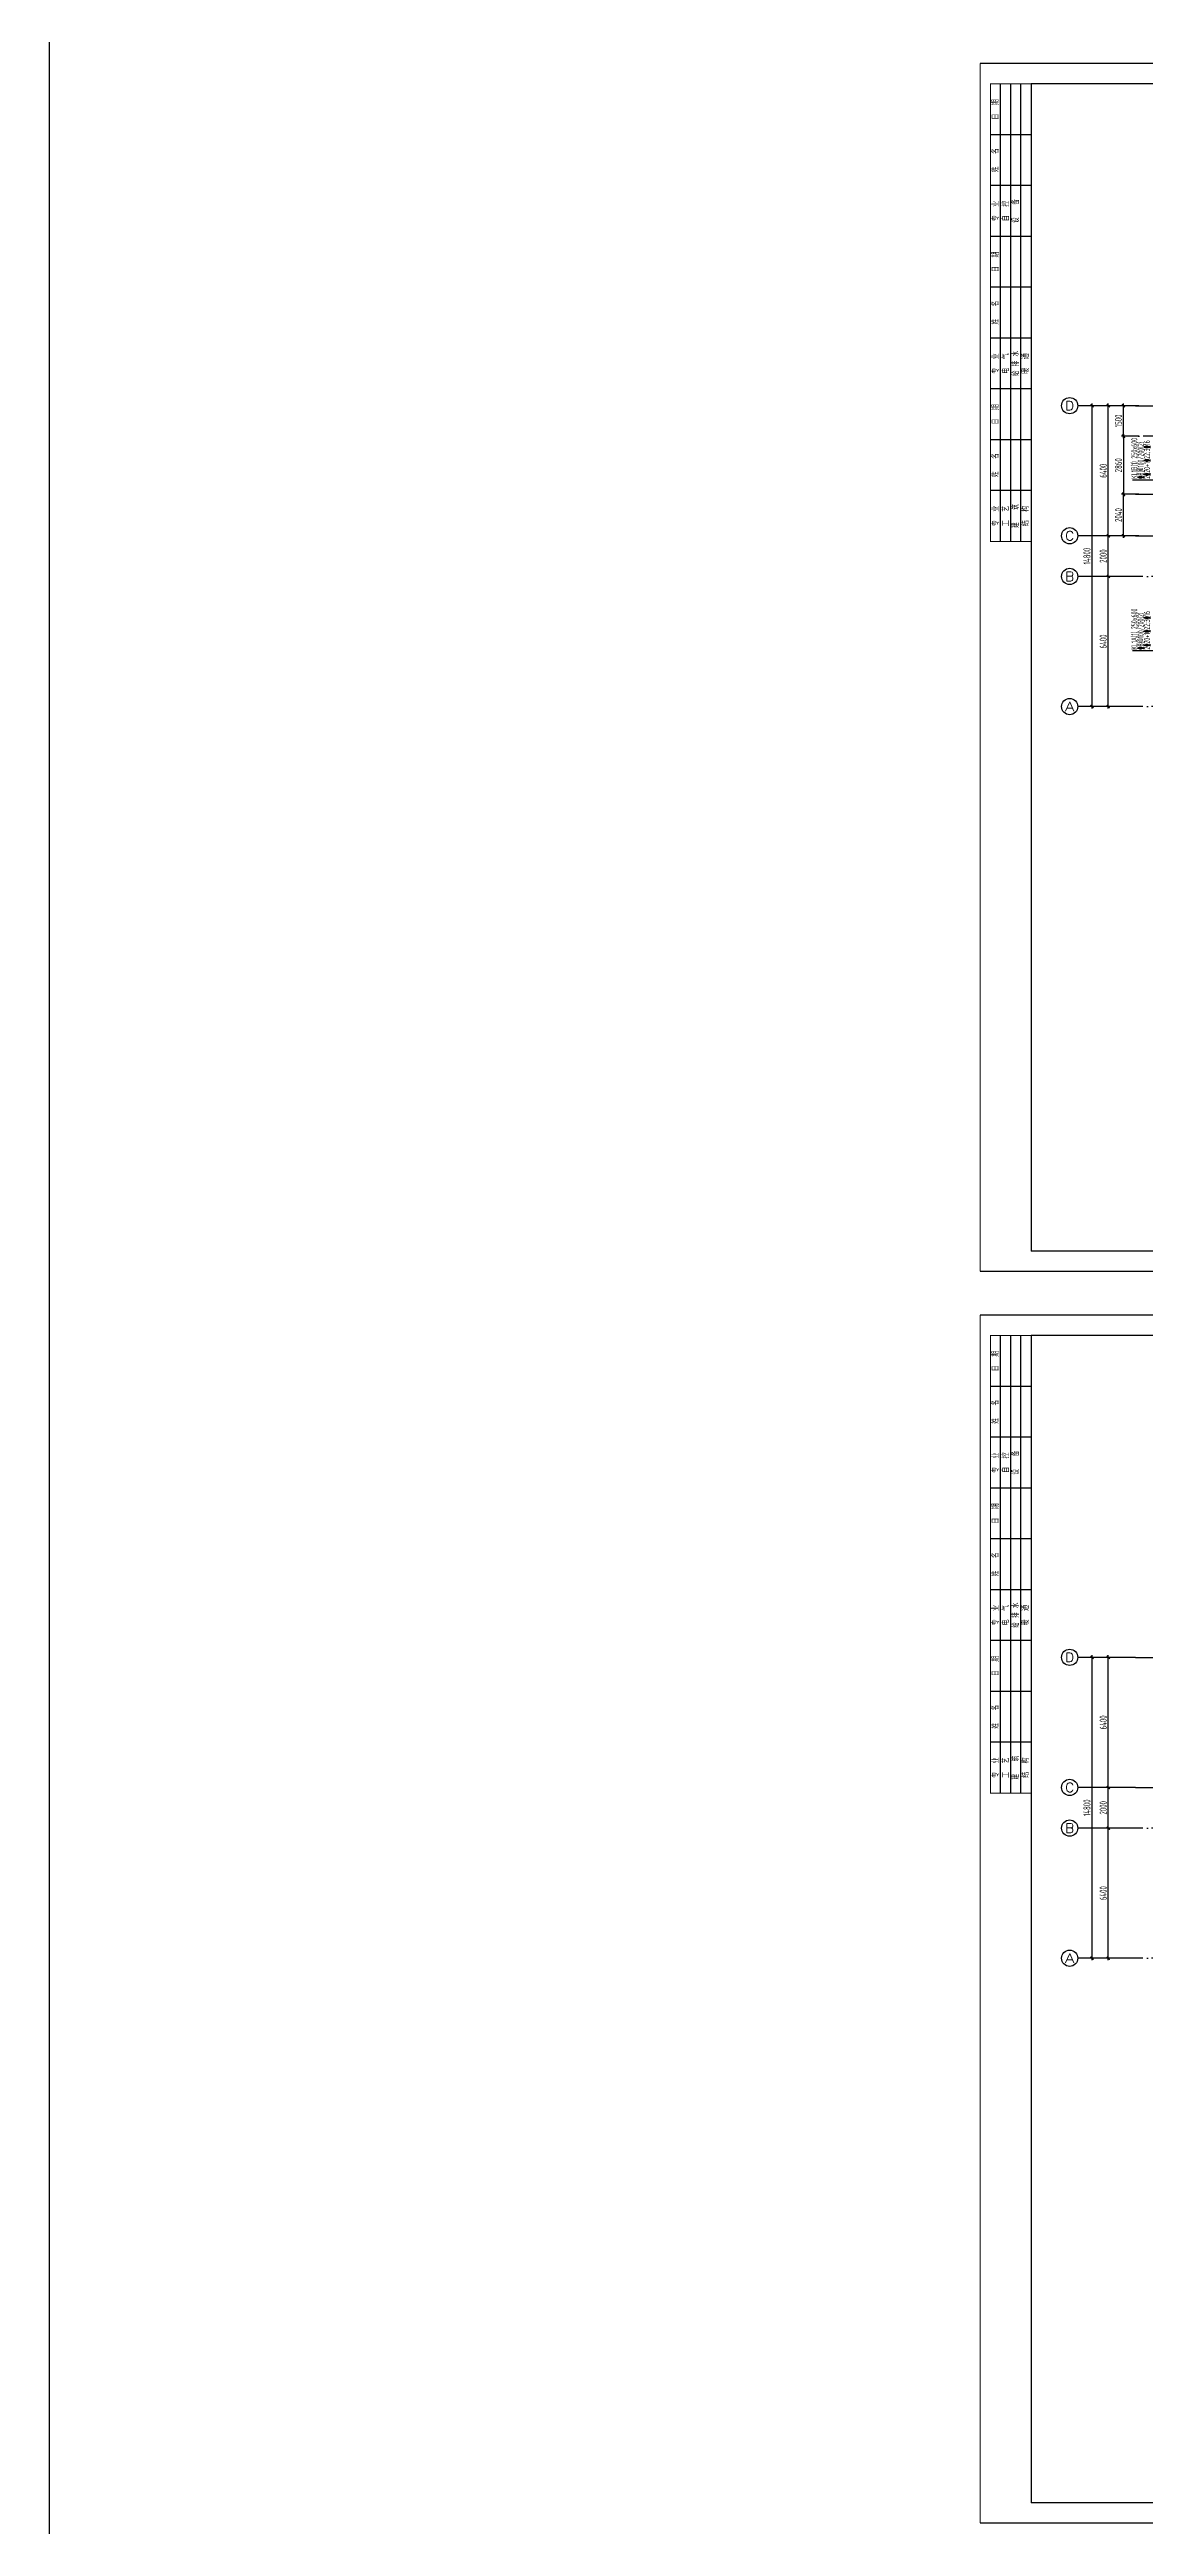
# Model space of a CAD drawing. Extents: x -472319 to -112444, y -516749 to -5704.
# Drawn here: x -472319 to -418415, y -319353 to -197517 of the extents above; entities that cross this region are included whole.
import ezdxf
from ezdxf.enums import TextEntityAlignment as Align

# ---------------------------------------------------------------- set-up
doc = ezdxf.new("R2010")
doc.units = 0
doc.header["$LTSCALE"] = 100
doc.header["$MEASUREMENT"] = 0
doc.linetypes.add('CENTER', pattern=[2, 1.25, -0.25, 0.25, -0.25])
doc.linetypes.add('DOTE', pattern=[2.42, 2, -0.2, 0.02, -0.2])
for name, color, linetype in [('AXIS', 3, 'Continuous'), ('AXIS_TEXT', 7, 'Continuous'), ('DOTE', 1, 'CENTER'), ('FRAME', 3, 'Continuous'), ('S_BEAMDIMMASSVER', 2, 'Continuous'), ('S_CL', 2, 'Continuous'), ('填充', 8, 'Continuous')]:
    doc.layers.add(name, color=color, linetype=linetype)
doc.styles.add('_TCH_AXIS', font='COMPLEX', dxfattribs={"bigfont": 'GBCBIG'})
doc.styles.add('COMPLEX', font='COMPLEX')
doc.styles.add('dxfs', font='txt.shx', dxfattribs={"width": 0.7, "bigfont": 'dxfs.shx'})
doc.styles.add('HZ', font='tssdeng.shx', dxfattribs={"width": 0.6, "height": 350, "bigfont": 'a.shx'})
doc.styles.get("Standard").update_dxf_attribs({"font": 'tssdeng.shx', "width": 0.6, "bigfont": 'a.shx'})
doc.dimstyles.new('DIMN', dxfattribs={"dimtxt": 350, "dimasz": 150, "dimexe": 100, "dimexo": 100, "dimgap": 75, "dimtad": 1, "dimdec": 0, "dimzin": 0, "dimdsep": 46, "dimtxsty": 'HZ', "dimblk": 'ARCHTICK', "dimcen": 0.09, "dimdle": 100, "dimclrd": 3, "dimclre": 3, "dimclrt": 7, "dimazin": 2, "dimtfac": 1, "dimtdec": 0, "dimtmove": 2, "dimatfit": 3, "dimldrblk": 'ARCHTICK', "dimfxl": 1, "dimtolj": 1, "dimtzin": 0, "dimarcsym": 0})

# ---------------------------------------------------------------- blocks, each defined once
blk = doc.blocks.new('_ArchTick')
at = {"color": 0, "linetype": 'ByBlock', "const_width": 0.4}
blk.add_lwpolyline([(-0.5, -0.5), (0.5, 0.5)], dxfattribs=at)
blk = doc.blocks.new('*D299')
at = {"layer": 'AXIS', "color": 3, "lineweight": -2, "transparency": 16777216}
for p, q in [((-419012, -223435), (-420342, -223435)), ((-420242, -229935), (-420242, -223335)), ((-419012, -229835), (-420342, -229835))]:
    blk.add_line(p, q, dxfattribs=at)
at = {"layer": 'Defpoints', "color": 0, "transparency": 16777216}
for p in [(-420242, -223435), (-418912, -223435), (-418912, -229835)]:
    blk.add_point(p, dxfattribs=at)
at = {"layer": 'AXIS', "color": 3, "lineweight": -2, "transparency": 16777216, "xscale": 150, "yscale": 150, "zscale": 150}
for p, rotation in [((-420242, -223435), 90), ((-420242, -229835), 270)]:
    blk.add_blockref('_ArchTick', p, dxfattribs=dict(at, rotation=rotation))
at = {"layer": 'AXIS', "color": 7, "transparency": 16777216, "insert": (-420492, -226635), "char_height": 350, "attachment_point": 5, "rotation": 90, "style": 'HZ'}
blk.add_mtext('\\A1;6400', dxfattribs=at)
blk = doc.blocks.new('*D300')
at = {"layer": 'AXIS', "color": 3, "lineweight": -2, "transparency": 16777216}
for p, q in [((-419012, -221435), (-420342, -221435)), ((-420242, -223535), (-420242, -221335)), ((-419012, -223435), (-420342, -223435))]:
    blk.add_line(p, q, dxfattribs=at)
at = {"layer": 'Defpoints', "color": 0, "transparency": 16777216}
for p in [(-420242, -221435), (-418912, -221435), (-418912, -223435)]:
    blk.add_point(p, dxfattribs=at)
at = {"layer": 'AXIS', "color": 3, "lineweight": -2, "transparency": 16777216, "xscale": 150, "yscale": 150, "zscale": 150}
for p, rotation in [((-420242, -221435), 90), ((-420242, -223435), 270)]:
    blk.add_blockref('_ArchTick', p, dxfattribs=dict(at, rotation=rotation))
at = {"layer": 'AXIS', "color": 7, "transparency": 16777216, "insert": (-420492, -222435), "char_height": 350, "attachment_point": 5, "rotation": 90, "style": 'HZ'}
blk.add_mtext('\\A1;2000', dxfattribs=at)
blk = doc.blocks.new('*D301')
at = {"layer": 'AXIS', "color": 3, "lineweight": -2, "transparency": 16777216}
for p, q in [((-419012, -215035), (-420342, -215035)), ((-420242, -221535), (-420242, -214935)), ((-419012, -221435), (-420342, -221435))]:
    blk.add_line(p, q, dxfattribs=at)
at = {"layer": 'Defpoints', "color": 0, "transparency": 16777216}
for p in [(-420242, -215035), (-418912, -215035), (-418912, -221435)]:
    blk.add_point(p, dxfattribs=at)
at = {"layer": 'AXIS', "color": 3, "lineweight": -2, "transparency": 16777216, "xscale": 150, "yscale": 150, "zscale": 150}
for p, rotation in [((-420242, -215035), 90), ((-420242, -221435), 270)]:
    blk.add_blockref('_ArchTick', p, dxfattribs=dict(at, rotation=rotation))
at = {"layer": 'AXIS', "color": 7, "transparency": 16777216, "insert": (-420492, -218235), "char_height": 350, "attachment_point": 5, "rotation": 90, "style": 'HZ'}
blk.add_mtext('\\A1;6400', dxfattribs=at)
blk = doc.blocks.new('*D302')
at = {"layer": 'AXIS', "color": 3, "lineweight": -2, "transparency": 16777216}
for p, q in [((-419012, -215035), (-421142, -215035)), ((-421042, -229935), (-421042, -214935)), ((-419012, -229835), (-421142, -229835))]:
    blk.add_line(p, q, dxfattribs=at)
at = {"layer": 'Defpoints', "color": 0, "transparency": 16777216}
for p in [(-421042, -215035), (-418912, -215035), (-418912, -229835)]:
    blk.add_point(p, dxfattribs=at)
at = {"layer": 'AXIS', "color": 3, "lineweight": -2, "transparency": 16777216, "xscale": 150, "yscale": 150, "zscale": 150}
for p, rotation in [((-421042, -215035), 90), ((-421042, -229835), 270)]:
    blk.add_blockref('_ArchTick', p, dxfattribs=dict(at, rotation=rotation))
at = {"layer": 'AXIS', "color": 7, "transparency": 16777216, "insert": (-421292, -222435), "char_height": 350, "attachment_point": 5, "rotation": 90, "style": 'HZ'}
blk.add_mtext('\\A1;14800', dxfattribs=at)
blk = doc.blocks.new('_AXISO')
blk.add_circle((0, 0), 0.5)
at = {"layer": 'AXIS_TEXT', "style": 'COMPLEX', "width": 1.041667}
blk.add_attdef('A', text='', height=0.56, dxfattribs=at).set_placement((-0.25, -0.28), (0.25, -0.28), align=Align.FIT)
blk = doc.blocks.new('A$C20674F94')
at = {"layer": 'FRAME', "lineweight": 18}
blk.add_line((0, 59400), (0, 0), dxfattribs=at)
at = {"layer": 'FRAME'}
for p, q in [((84100, 59400), (0, 59400)), ((2500, 58400), (2500, 1000)), ((83100, 58400), (2500, 58400)), ((2500, 1000), (83100, 1000)), ((0, 0), (84100, 0))]:
    blk.add_line(p, q, dxfattribs=at)
at = {"layer": 'FRAME', "const_width": 50}
for points in [[(2500, 58400), (500, 58400), (500, 35900), (2500, 35900)], [(2500, 58400), (83100, 58400), (83100, 1000), (2500, 1000), (2500, 58400)]]:
    blk.add_lwpolyline(points, dxfattribs=at)
at = {"layer": 'FRAME'}
for points in [[(1000, 35900), (1000, 58400)], [(1500, 35900), (1500, 58400)], [(2000, 35900), (2000, 58400)], [(2500, 55900), (500, 55900)], [(2500, 53400), (500, 53400)], [(2500, 50900), (500, 50900)], [(2500, 48400), (500, 48400)], [(2500, 45900), (500, 45900)], [(2500, 43400), (500, 43400)], [(2500, 40900), (500, 40900)], [(2500, 38400), (500, 38400)]]:
    blk.add_lwpolyline(points, dxfattribs=at)
at = {"layer": 'FRAME', "char_height": 300, "attachment_point": 5, "rotation": 90, "style": 'dxfs'}
for s, insert, width in [('{\\f宋体|b0|i0|c134|p2;日\\Ftxt.shx,dxfs.shx|c134;  \\f宋体|b0|i0|c134|p2;期}', (750, 57150), 1132.5), ('姓   名', (750, 54650), 1185), ('{\\f宋体|b0|i0|c134|p2;专\\Ftxt.shx,dxfs.shx|c134;  \\f宋体|b0|i0|c134|p2;业}', (750, 52150), 1203.38), ('{\\f宋体|b0|i0|c134|p2;自\\Ftxt.shx,dxfs.shx|c134;  \\f宋体|b0|i0|c134|p2;控}', (1250, 52150), 1148.25), ('设   备', (1750, 52150), 1227), ('{\\f宋体|b0|i0|c134|p2;日\\Ftxt.shx,dxfs.shx|c134;  \\f宋体|b0|i0|c134|p2;期}', (750, 49650), 1132.5), ('姓   名', (750, 47150), 1185), ('{\\f宋体|b0|i0|c134|p2;专\\Ftxt.shx,dxfs.shx|c134;  \\f宋体|b0|i0|c134|p2;业}', (750, 44650), 1203.38), ('{\\f宋体|b0|i0|c134|p2;电\\Ftxt.shx,dxfs.shx|c134;  \\f宋体|b0|i0|c134|p2;气}', (1250, 44650), 1182.38), ('给 排 水', (1750, 44650), 1352.62), ('{\\f宋体|b0|i0|c134|p2;暖\\Ftxt.shx,dxfs.shx|c134;  \\f宋体|b0|i0|c134|p2;通}', (2220, 44650), 1200.75), ('{\\f宋体|b0|i0|c134|p2;日\\Ftxt.shx,dxfs.shx|c134;  \\f宋体|b0|i0|c134|p2;期}', (750, 42150), 1132.5), ('姓   名', (750, 39650), 1185), ('{\\f宋体|b0|i0|c134|p2;专\\Ftxt.shx,dxfs.shx|c134;  \\f宋体|b0|i0|c134|p2;业}', (750, 37150), 1203.38), ('{\\f宋体|b0|i0|c134|p2;工\\Ftxt.shx,dxfs.shx|c134;  \\f宋体|b0|i0|c134|p2;艺}', (1250, 37150), 1177.12), ('建   筑', (1750, 37150), 1206), ('{\\f宋体|b0|i0|c134|p2;结\\Ftxt.shx,dxfs.shx|c134;  \\f宋体|b0|i0|c134|p2;构\\P}', (2220, 37150), 1192.88)]:
    blk.add_mtext(s, dxfattribs=dict(at, insert=insert, width=width))
blk = doc.blocks.new('*D359')
at = {"layer": 'AXIS', "color": 3, "lineweight": -2, "transparency": 16777216}
for p, q in [((-419012, -285003), (-420342, -285003)), ((-420242, -291503), (-420242, -284903)), ((-419012, -291403), (-420342, -291403))]:
    blk.add_line(p, q, dxfattribs=at)
at = {"layer": 'Defpoints', "color": 0, "transparency": 16777216}
for p in [(-420242, -285003), (-418912, -285003), (-418912, -291403)]:
    blk.add_point(p, dxfattribs=at)
at = {"layer": 'AXIS', "color": 3, "lineweight": -2, "transparency": 16777216, "xscale": 150, "yscale": 150, "zscale": 150}
for p, rotation in [((-420242, -285003), 90), ((-420242, -291403), 270)]:
    blk.add_blockref('_ArchTick', p, dxfattribs=dict(at, rotation=rotation))
at = {"layer": 'AXIS', "color": 7, "transparency": 16777216, "insert": (-420492, -288203), "char_height": 350, "attachment_point": 5, "rotation": 90, "style": 'HZ'}
blk.add_mtext('\\A1;6400', dxfattribs=at)
blk = doc.blocks.new('*D360')
at = {"layer": 'AXIS', "color": 3, "lineweight": -2, "transparency": 16777216}
for p, q in [((-419012, -283003), (-420342, -283003)), ((-420242, -285103), (-420242, -282903)), ((-419012, -285003), (-420342, -285003))]:
    blk.add_line(p, q, dxfattribs=at)
at = {"layer": 'Defpoints', "color": 0, "transparency": 16777216}
for p in [(-420242, -283003), (-418912, -283003), (-418912, -285003)]:
    blk.add_point(p, dxfattribs=at)
at = {"layer": 'AXIS', "color": 3, "lineweight": -2, "transparency": 16777216, "xscale": 150, "yscale": 150, "zscale": 150}
for p, rotation in [((-420242, -283003), 90), ((-420242, -285003), 270)]:
    blk.add_blockref('_ArchTick', p, dxfattribs=dict(at, rotation=rotation))
at = {"layer": 'AXIS', "color": 7, "transparency": 16777216, "insert": (-420492, -284003), "char_height": 350, "attachment_point": 5, "rotation": 90, "style": 'HZ'}
blk.add_mtext('\\A1;2000', dxfattribs=at)
blk = doc.blocks.new('*D361')
at = {"layer": 'AXIS', "color": 3, "lineweight": -2, "transparency": 16777216}
for p, q in [((-420242, -283103), (-420242, -276503)), ((-419012, -276603), (-420342, -276603)), ((-419012, -283003), (-420342, -283003))]:
    blk.add_line(p, q, dxfattribs=at)
at = {"layer": 'Defpoints', "color": 0, "transparency": 16777216}
for p in [(-420242, -276603), (-418912, -276603), (-418912, -283003)]:
    blk.add_point(p, dxfattribs=at)
at = {"layer": 'AXIS', "color": 3, "lineweight": -2, "transparency": 16777216, "xscale": 150, "yscale": 150, "zscale": 150}
for p, rotation in [((-420242, -276603), 90), ((-420242, -283003), 270)]:
    blk.add_blockref('_ArchTick', p, dxfattribs=dict(at, rotation=rotation))
at = {"layer": 'AXIS', "color": 7, "transparency": 16777216, "insert": (-420492, -279803), "char_height": 350, "attachment_point": 5, "rotation": 90, "style": 'HZ'}
blk.add_mtext('\\A1;6400', dxfattribs=at)
blk = doc.blocks.new('*D362')
at = {"layer": 'AXIS', "color": 3, "lineweight": -2, "transparency": 16777216}
for p, q in [((-421042, -291503), (-421042, -276503)), ((-419012, -276603), (-421142, -276603)), ((-419012, -291403), (-421142, -291403))]:
    blk.add_line(p, q, dxfattribs=at)
at = {"layer": 'Defpoints', "color": 0, "transparency": 16777216}
for p in [(-421042, -276603), (-418912, -276603), (-418912, -291403)]:
    blk.add_point(p, dxfattribs=at)
at = {"layer": 'AXIS', "color": 3, "lineweight": -2, "transparency": 16777216, "xscale": 150, "yscale": 150, "zscale": 150}
for p, rotation in [((-421042, -276603), 90), ((-421042, -291403), 270)]:
    blk.add_blockref('_ArchTick', p, dxfattribs=dict(at, rotation=rotation))
at = {"layer": 'AXIS', "color": 7, "transparency": 16777216, "insert": (-421292, -284003), "char_height": 350, "attachment_point": 5, "rotation": 90, "style": 'HZ'}
blk.add_mtext('\\A1;14800', dxfattribs=at)
blk = doc.blocks.new('*D599')
at = {"layer": 'Defpoints', "color": 0, "transparency": 16777216}
for p in [(-419496, -219395), (-418642, -219395), (-418642, -221435)]:
    blk.add_point(p, dxfattribs=at)
at = {"layer": '填充', "color": 3, "lineweight": -2, "transparency": 16777216}
for p, q in [((-419496, -221535), (-419496, -219295)), ((-418742, -219395), (-419596, -219395)), ((-418742, -221435), (-419596, -221435))]:
    blk.add_line(p, q, dxfattribs=at)
at = {"layer": '填充', "color": 3, "lineweight": -2, "transparency": 16777216, "xscale": 150, "yscale": 150, "zscale": 150}
for p, rotation in [((-419496, -219395), 90), ((-419496, -221435), 270)]:
    blk.add_blockref('_ArchTick', p, dxfattribs=dict(at, rotation=rotation))
at = {"layer": '填充', "color": 7, "transparency": 16777216, "insert": (-419746, -220415), "char_height": 350, "attachment_point": 5, "rotation": 90, "style": 'HZ'}
blk.add_mtext('\\A1;2040', dxfattribs=at)
blk = doc.blocks.new('*D597')
at = {"layer": 'Defpoints', "color": 0, "transparency": 16777216}
for p in [(-419496, -215035), (-418642, -215035), (-418642, -216535)]:
    blk.add_point(p, dxfattribs=at)
at = {"layer": '填充', "color": 3, "lineweight": -2, "transparency": 16777216}
for p, q in [((-418742, -215035), (-419596, -215035)), ((-419496, -216635), (-419496, -214935)), ((-418742, -216535), (-419596, -216535))]:
    blk.add_line(p, q, dxfattribs=at)
at = {"layer": '填充', "color": 3, "lineweight": -2, "transparency": 16777216, "xscale": 150, "yscale": 150, "zscale": 150}
for p, rotation in [((-419496, -215035), 90), ((-419496, -216535), 270)]:
    blk.add_blockref('_ArchTick', p, dxfattribs=dict(at, rotation=rotation))
at = {"layer": '填充', "color": 7, "transparency": 16777216, "insert": (-419746, -215785), "char_height": 350, "attachment_point": 5, "rotation": 90, "style": 'HZ'}
blk.add_mtext('\\A1;1500', dxfattribs=at)
blk = doc.blocks.new('*D598')
at = {"layer": 'Defpoints', "color": 0, "transparency": 16777216}
for p in [(-418742, -216535), (-419496, -219395), (-418742, -219395)]:
    blk.add_point(p, dxfattribs=at)
at = {"layer": '填充', "color": 3, "lineweight": -2, "transparency": 16777216}
for p, q in [((-418842, -216535), (-419596, -216535)), ((-419496, -216435), (-419496, -219495)), ((-418842, -219395), (-419596, -219395))]:
    blk.add_line(p, q, dxfattribs=at)
at = {"layer": '填充', "color": 3, "lineweight": -2, "transparency": 16777216, "xscale": 150, "yscale": 150, "zscale": 150}
for p, rotation in [((-419496, -216535), 90), ((-419496, -219395), 270)]:
    blk.add_blockref('_ArchTick', p, dxfattribs=dict(at, rotation=rotation))
at = {"layer": '填充', "color": 7, "transparency": 16777216, "insert": (-419746, -217965), "char_height": 350, "attachment_point": 5, "rotation": 90, "style": 'HZ'}
blk.add_mtext('\\A1;2860', dxfattribs=at)

msp = doc.modelspace()

# ---------------------------------------------------------------- linework, layer by layer
at = {"layer": 'AXIS'}
for p, q in [((-418912.147, -215034.89), (-421742.147, -215034.89)), ((-418912.147, -221434.89), (-421742.147, -221434.89)), ((-418912.147, -223434.89), (-421742.147, -223434.89)), ((-418912.147, -229834.89), (-421742.147, -229834.89)), ((-418912.147, -276602.89), (-421742.147, -276602.89)), ((-418912.147, -283002.89), (-421742.147, -283002.89)), ((-418912.147, -285002.89), (-421742.147, -285002.89)), ((-418912.147, -291402.89), (-421742.147, -291402.89))]:
    msp.add_line(p, q, dxfattribs=at)
at = {"layer": 'DOTE', "linetype": 'DOTE', "ltscale": 10}
for p, q in [((-418912.147, -215034.89), (-355619.518, -215034.89)), ((-414113.328, -216534.89), (-419057.139, -216534.89)), ((-418912.147, -219394.89), (-414238.328, -219394.89)), ((-418912.147, -221434.89), (-355619.518, -221434.89)), ((-355619.518, -223434.89), (-418912.147, -223434.89)), ((-355619.518, -229834.89), (-418912.147, -229834.89)), ((-418912.147, -276602.89), (-355619.518, -276602.89)), ((-418912.147, -283002.89), (-355619.518, -283002.89)), ((-355619.518, -285002.89), (-418912.147, -285002.89)), ((-355619.518, -291402.89), (-418912.147, -291402.89))]:
    msp.add_line(p, q, dxfattribs=at)
at = {"layer": 'S_BEAMDIMMASSVER'}
for p, q in [((-417213.33, -218694.5), (-419057.08, -218694.5)), ((-417213.33, -227096), (-419057.08, -227096))]:
    msp.add_line(p, q, dxfattribs=at)
at = {"layer": 'S_CL', "color": 7}
msp.add_lwpolyline([(-472319, -5703.5), (-112444, -5703.5), (-112444, -516749), (-472319, -516749)], close=True, dxfattribs=at)

# ---------------------------------------------------------------- block references
at = {"layer": 'AXIS'}
ref = msp.add_blockref('_AXISO', (-422142.147, -215034.89), dxfattribs=dict(at, xscale=800, yscale=800, zscale=800))
ref.add_attrib('A', 'D', dxfattribs={"layer": 'AXIS_TEXT', "height": 452.548, "style": '_TCH_AXIS', "width": 1.235294}).set_placement((-422368.421, -215261.165), (-421915.873, -215261.165), align=Align.FIT)
ref = msp.add_blockref('_AXISO', (-422142.147, -221434.89), dxfattribs=dict(at, xscale=800, yscale=800, zscale=800))
ref.add_attrib('A', 'C', dxfattribs={"layer": 'AXIS_TEXT', "height": 452.548, "style": '_TCH_AXIS', "width": 1.4}).set_placement((-422368.421, -221661.165), (-421915.873, -221661.165), align=Align.FIT)
ref = msp.add_blockref('_AXISO', (-422142.147, -223434.89), dxfattribs=dict(at, xscale=800, yscale=800, zscale=800))
ref.add_attrib('A', 'B', dxfattribs={"layer": 'AXIS_TEXT', "height": 452.548, "style": '_TCH_AXIS', "width": 1.235294}).set_placement((-422368.421, -223661.165), (-421915.873, -223661.165), align=Align.FIT)
ref = msp.add_blockref('_AXISO', (-422142.147, -229834.89), dxfattribs=dict(at, xscale=800, yscale=800, zscale=800))
ref.add_attrib('A', 'A', dxfattribs={"layer": 'AXIS_TEXT', "height": 452.548, "style": '_TCH_AXIS', "width": 1.166667}).set_placement((-422368.421, -230061.165), (-421915.873, -230061.165), align=Align.FIT)
ref = msp.add_blockref('_AXISO', (-422142.147, -276602.89), dxfattribs=dict(at, xscale=800, yscale=800, zscale=800))
ref.add_attrib('A', 'D', dxfattribs={"layer": 'AXIS_TEXT', "height": 452.548, "style": '_TCH_AXIS', "width": 1.235294}).set_placement((-422368.421, -276829.165), (-421915.873, -276829.165), align=Align.FIT)
ref = msp.add_blockref('_AXISO', (-422142.147, -283002.89), dxfattribs=dict(at, xscale=800, yscale=800, zscale=800))
ref.add_attrib('A', 'C', dxfattribs={"layer": 'AXIS_TEXT', "height": 452.548, "style": '_TCH_AXIS', "width": 1.4}).set_placement((-422368.421, -283229.165), (-421915.873, -283229.165), align=Align.FIT)
ref = msp.add_blockref('_AXISO', (-422142.147, -285002.89), dxfattribs=dict(at, xscale=800, yscale=800, zscale=800))
ref.add_attrib('A', 'B', dxfattribs={"layer": 'AXIS_TEXT', "height": 452.548, "style": '_TCH_AXIS', "width": 1.235294}).set_placement((-422368.421, -285229.165), (-421915.873, -285229.165), align=Align.FIT)
ref = msp.add_blockref('_AXISO', (-422142.147, -291402.89), dxfattribs=dict(at, xscale=800, yscale=800, zscale=800))
ref.add_attrib('A', 'A', dxfattribs={"layer": 'AXIS_TEXT', "height": 452.548, "style": '_TCH_AXIS', "width": 1.166667}).set_placement((-422368.421, -291629.165), (-421915.873, -291629.165), align=Align.FIT)
at = {"layer": '填充'}
for p in [(-426539.499, -257610.5), (-426539.499, -319178.5)]:
    msp.add_blockref('A$C20674F94', p, dxfattribs=at)

# ---------------------------------------------------------------- texts
at = {"layer": 'S_BEAMDIMMASSVER', "width": 0.6}
for s, rotation, p in [('KL1B(1) 250x600', 90.00000292, (-418814.58, -218633.25)), ('\x848@100/200(2)', 90.00000315, (-418502.08, -218633.25)), ('2\x8420+1\x8422;3\x8416', 90, (-418189.58, -218633.25)), ('KL1A(1) 250x600', 90.00000292, (-418814.58, -227034.75)), ('\x848@100/200(2)', 90.00000315, (-418502.08, -227034.75)), ('2\x8420+1\x8422;3\x8416', 90, (-418189.58, -227034.75))]:
    msp.add_text(s, height=300, rotation=rotation, dxfattribs=at).set_placement(p)

# ---------------------------------------------------------------- dimensions: what is measured, and where the dimension line sits
at = {"layer": 'AXIS'}
for p1, p2, distance, picture, middle in [((-418912.147, -229834.89), (-418912.147, -215034.89), 2130, '*D302', (-421292.147, -222434.89)), ((-418912.147, -221434.89), (-418912.147, -215034.89), 1330, '*D301', (-420492.147, -218234.89)), ((-418912.147, -223434.89), (-418912.147, -221434.89), 1330, '*D300', (-420492.147, -222434.89)), ((-418912.147, -229834.89), (-418912.147, -223434.89), 1330, '*D299', (-420492.147, -226634.89)), ((-418912.147, -291402.89), (-418912.147, -276602.89), 2130, '*D362', (-421292.147, -284002.89)), ((-418912.147, -283002.89), (-418912.147, -276602.89), 1330, '*D361', (-420492.147, -279802.89)), ((-418912.147, -285002.89), (-418912.147, -283002.89), 1330, '*D360', (-420492.147, -284002.89)), ((-418912.147, -291402.89), (-418912.147, -285002.89), 1330, '*D359', (-420492.147, -288202.89))]:
    dim = msp.add_aligned_dim(p1=p1, p2=p2, distance=distance, dimstyle='DIMN', dxfattribs=at)
    dim.commit()
    dim.dimension.update_dxf_attribs({"geometry": picture, "text_midpoint": middle})
at = {"layer": '填充', "color": 7}
for base, p1, p2, picture, middle in [((-419496.157, -215034.89), (-418642.157, -216534.89), (-418642.157, -215034.89), '*D597', (-419746.157, -215784.89)), ((-419496.157, -219394.89), (-418742.157, -216534.89), (-418742.157, -219394.89), '*D598', (-419746.157, -217964.89)), ((-419496.157, -219394.89), (-418642.157, -221434.89), (-418642.157, -219394.89), '*D599', (-419746.157, -220414.89))]:
    dim = msp.add_linear_dim(base=base, p1=p1, p2=p2, angle=90, dimstyle='DIMN', override={"dimfxl": 100}, dxfattribs=at)
    dim.commit()
    dim.dimension.update_dxf_attribs({"geometry": picture, "text_midpoint": middle})

doc.saveas('drawing.dxf')
